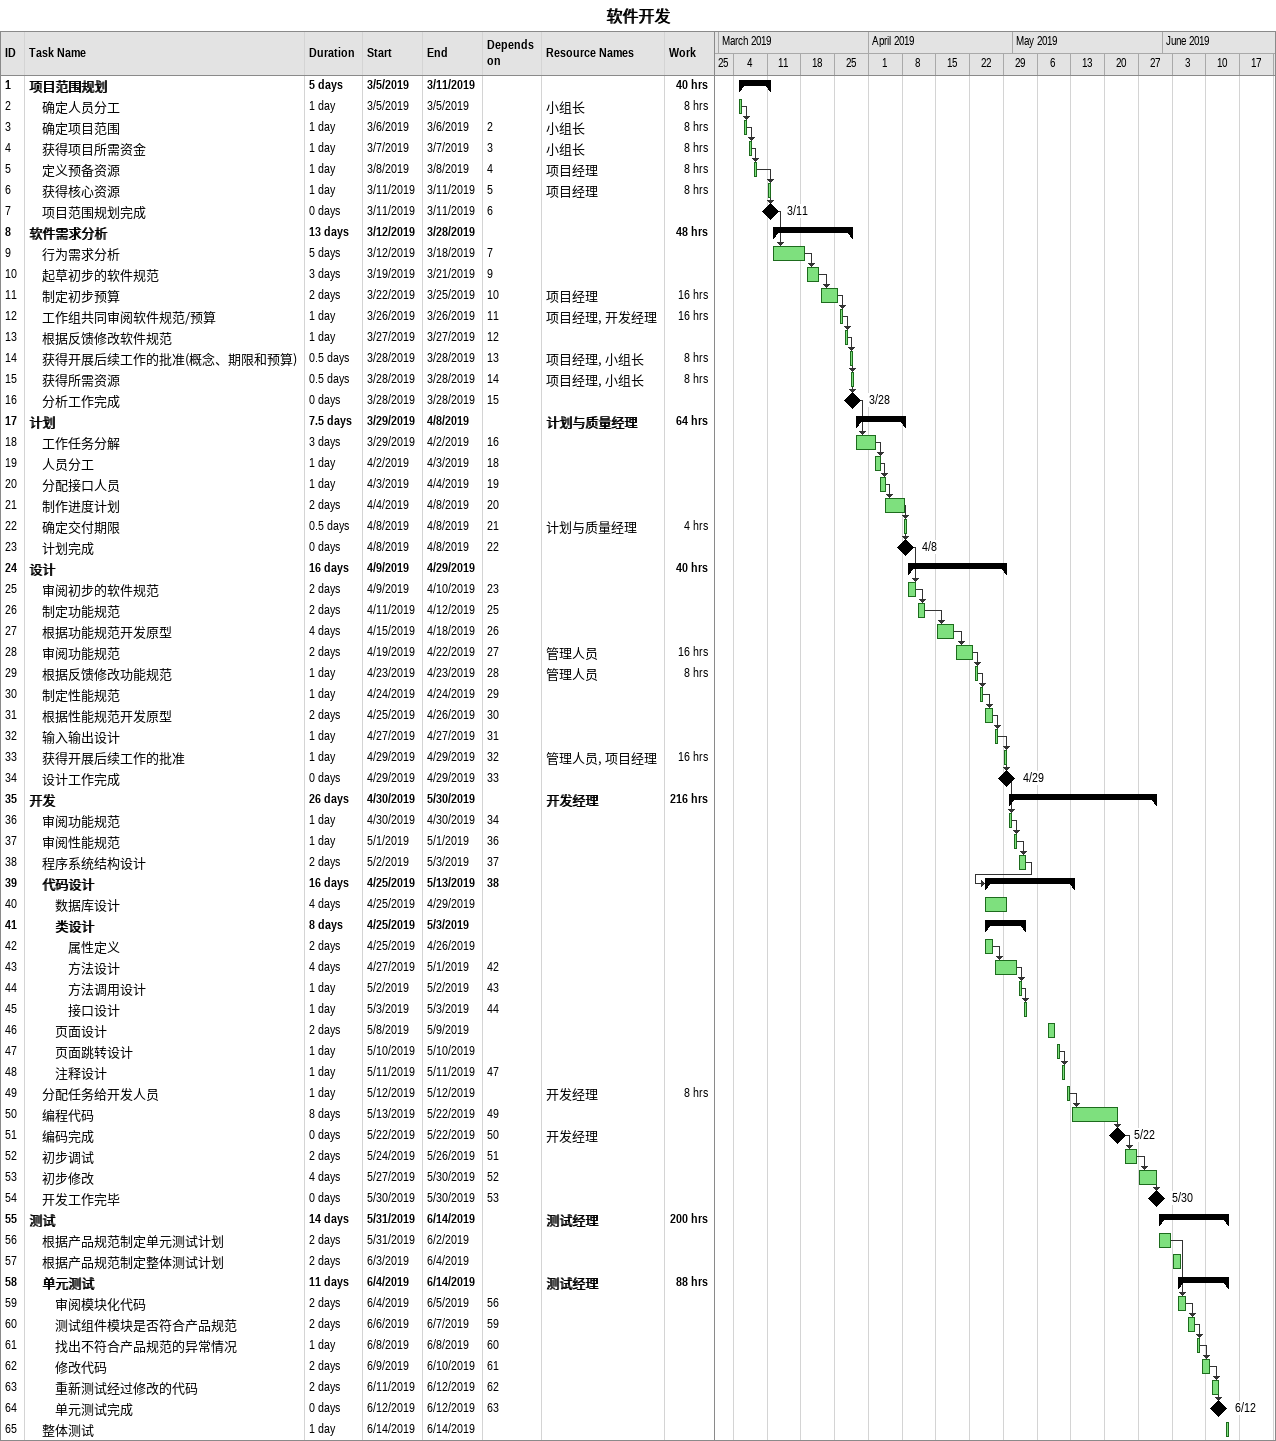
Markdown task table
软件开发

| ID | Level | Task | Duration | Start | Finish | Predecessors | Resources | Work (h) |
|---|---|---|---|---|---|---|---|---|
| 1 | 1 | **项目范围规划** | 5d | 2019-03-05 | 2019-03-11 |  |  | 40 |
| 2 | 2 | 确定人员分工 | 1d | 2019-03-05 | 2019-03-05 |  | 小组长 | 8 |
| 3 | 2 | 确定项目范围 | 1d | 2019-03-06 | 2019-03-06 | 2 | 小组长 | 8 |
| 4 | 2 | 获得项目所需资金 | 1d | 2019-03-07 | 2019-03-07 | 3 | 小组长 | 8 |
| 5 | 2 | 定义预备资源 | 1d | 2019-03-08 | 2019-03-08 | 4 | 项目经理 | 8 |
| 6 | 2 | 获得核心资源 | 1d | 2019-03-11 | 2019-03-11 | 5 | 项目经理 | 8 |
| 7 | 2 | 项目范围规划完成 | 0d | 2019-03-11 | 2019-03-11 | 6 |  |  |
| 8 | 1 | **软件需求分析** | 13d | 2019-03-12 | 2019-03-28 |  |  | 48 |
| 9 | 2 | 行为需求分析 | 5d | 2019-03-12 | 2019-03-18 | 7 |  |  |
| 10 | 2 | 起草初步的软件规范 | 3d | 2019-03-19 | 2019-03-21 | 9 |  |  |
| 11 | 2 | 制定初步预算 | 2d | 2019-03-22 | 2019-03-25 | 10 | 项目经理 | 16 |
| 12 | 2 | 工作组共同审阅软件规范/预算 | 1d | 2019-03-26 | 2019-03-26 | 11 | 项目经理, 开发经理 | 16 |
| 13 | 2 | 根据反馈修改软件规范 | 1d | 2019-03-27 | 2019-03-27 | 12 |  |  |
| 14 | 2 | 获得开展后续工作的批准(概念、期限和预算) | 0.5d | 2019-03-28 | 2019-03-28 | 13 | 项目经理, 小组长 | 8 |
| 15 | 2 | 获得所需资源 | 0.5d | 2019-03-28 | 2019-03-28 | 14 | 项目经理, 小组长 | 8 |
| 16 | 2 | 分析工作完成 | 0d | 2019-03-28 | 2019-03-28 | 15 |  |  |
| 17 | 1 | **计划** | 7.5d | 2019-03-29 | 2019-04-08 |  | 计划与质量经理 | 64 |
| 18 | 2 | 工作任务分解 | 3d | 2019-03-29 | 2019-04-02 | 16 |  |  |
| 19 | 2 | 人员分工 | 1d | 2019-04-02 | 2019-04-03 | 18 |  |  |
| 20 | 2 | 分配接口人员 | 1d | 2019-04-03 | 2019-04-04 | 19 |  |  |
| 21 | 2 | 制作进度计划 | 2d | 2019-04-04 | 2019-04-08 | 20 |  |  |
| 22 | 2 | 确定交付期限 | 0.5d | 2019-04-08 | 2019-04-08 | 21 | 计划与质量经理 | 4 |
| 23 | 2 | 计划完成 | 0d | 2019-04-08 | 2019-04-08 | 22 |  |  |
| 24 | 1 | **设计** | 16d | 2019-04-09 | 2019-04-29 |  |  | 40 |
| 25 | 2 | 审阅初步的软件规范 | 2d | 2019-04-09 | 2019-04-10 | 23 |  |  |
| 26 | 2 | 制定功能规范 | 2d | 2019-04-11 | 2019-04-12 | 25 |  |  |
| 27 | 2 | 根据功能规范开发原型 | 4d | 2019-04-15 | 2019-04-18 | 26 |  |  |
| 28 | 2 | 审阅功能规范 | 2d | 2019-04-19 | 2019-04-22 | 27 | 管理人员 | 16 |
| 29 | 2 | 根据反馈修改功能规范 | 1d | 2019-04-23 | 2019-04-23 | 28 | 管理人员 | 8 |
| 30 | 2 | 制定性能规范 | 1d | 2019-04-24 | 2019-04-24 | 29 |  |  |
| 31 | 2 | 根据性能规范开发原型 | 2d | 2019-04-25 | 2019-04-26 | 30 |  |  |
| 32 | 2 | 输入输出设计 | 1d | 2019-04-27 | 2019-04-27 | 31 |  |  |
| 33 | 2 | 获得开展后续工作的批准 | 1d | 2019-04-29 | 2019-04-29 | 32 | 管理人员, 项目经理 | 16 |
| 34 | 2 | 设计工作完成 | 0d | 2019-04-29 | 2019-04-29 | 33 |  |  |
| 35 | 1 | **开发** | 26d | 2019-04-30 | 2019-05-30 |  | 开发经理 | 216 |
| 36 | 2 | 审阅功能规范 | 1d | 2019-04-30 | 2019-04-30 | 34 |  |  |
| 37 | 2 | 审阅性能规范 | 1d | 2019-05-01 | 2019-05-01 | 36 |  |  |
| 38 | 2 | 程序系统结构设计 | 2d | 2019-05-02 | 2019-05-03 | 37 |  |  |
| 39 | 2 | **代码设计** | 16d | 2019-04-25 | 2019-05-13 | 38 |  |  |
| 40 | 3 | 数据库设计 | 4d | 2019-04-25 | 2019-04-29 |  |  |  |
| 41 | 3 | **类设计** | 8d | 2019-04-25 | 2019-05-03 |  |  |  |
| 42 | 4 | 属性定义 | 2d | 2019-04-25 | 2019-04-26 |  |  |  |
| 43 | 4 | 方法设计 | 4d | 2019-04-27 | 2019-05-01 | 42 |  |  |
| 44 | 4 | 方法调用设计 | 1d | 2019-05-02 | 2019-05-02 | 43 |  |  |
| 45 | 4 | 接口设计 | 1d | 2019-05-03 | 2019-05-03 | 44 |  |  |
| 46 | 3 | 页面设计 | 2d | 2019-05-08 | 2019-05-09 |  |  |  |
| 47 | 3 | 页面跳转设计 | 1d | 2019-05-10 | 2019-05-10 |  |  |  |
| 48 | 3 | 注释设计 | 1d | 2019-05-11 | 2019-05-11 | 47 |  |  |
| 49 | 2 | 分配任务给开发人员 | 1d | 2019-05-12 | 2019-05-12 |  | 开发经理 | 8 |
| 50 | 2 | 编程代码 | 8d | 2019-05-13 | 2019-05-22 | 49 |  |  |
| 51 | 2 | 编码完成 | 0d | 2019-05-22 | 2019-05-22 | 50 | 开发经理 |  |
| 52 | 2 | 初步调试 | 2d | 2019-05-24 | 2019-05-26 | 51 |  |  |
| 53 | 2 | 初步修改 | 4d | 2019-05-27 | 2019-05-30 | 52 |  |  |
| 54 | 2 | 开发工作完毕 | 0d | 2019-05-30 | 2019-05-30 | 53 |  |  |
| 55 | 1 | **测试** | 14d | 2019-05-31 | 2019-06-14 |  | 测试经理 | 200 |
| 56 | 2 | 根据产品规范制定单元测试计划 | 2d | 2019-05-31 | 2019-06-02 |  |  |  |
| 57 | 2 | 根据产品规范制定整体测试计划 | 2d | 2019-06-03 | 2019-06-04 |  |  |  |
| 58 | 2 | **单元测试** | 11d | 2019-06-04 | 2019-06-14 |  | 测试经理 | 88 |
| 59 | 3 | 审阅模块化代码 | 2d | 2019-06-04 | 2019-06-05 | 56 |  |  |
| 60 | 3 | 测试组件模块是否符合产品规范 | 2d | 2019-06-06 | 2019-06-07 | 59 |  |  |
| 61 | 3 | 找出不符合产品规范的异常情况 | 1d | 2019-06-08 | 2019-06-08 | 60 |  |  |
| 62 | 3 | 修改代码 | 2d | 2019-06-09 | 2019-06-10 | 61 |  |  |
| 63 | 3 | 重新测试经过修改的代码 | 2d | 2019-06-11 | 2019-06-12 | 62 |  |  |
| 64 | 3 | 单元测试完成 | 0d | 2019-06-12 | 2019-06-12 | 63 |  |  |
| 65 | 2 | 整体测试 | 1d | 2019-06-14 | 2019-06-14 |  |  |  |
